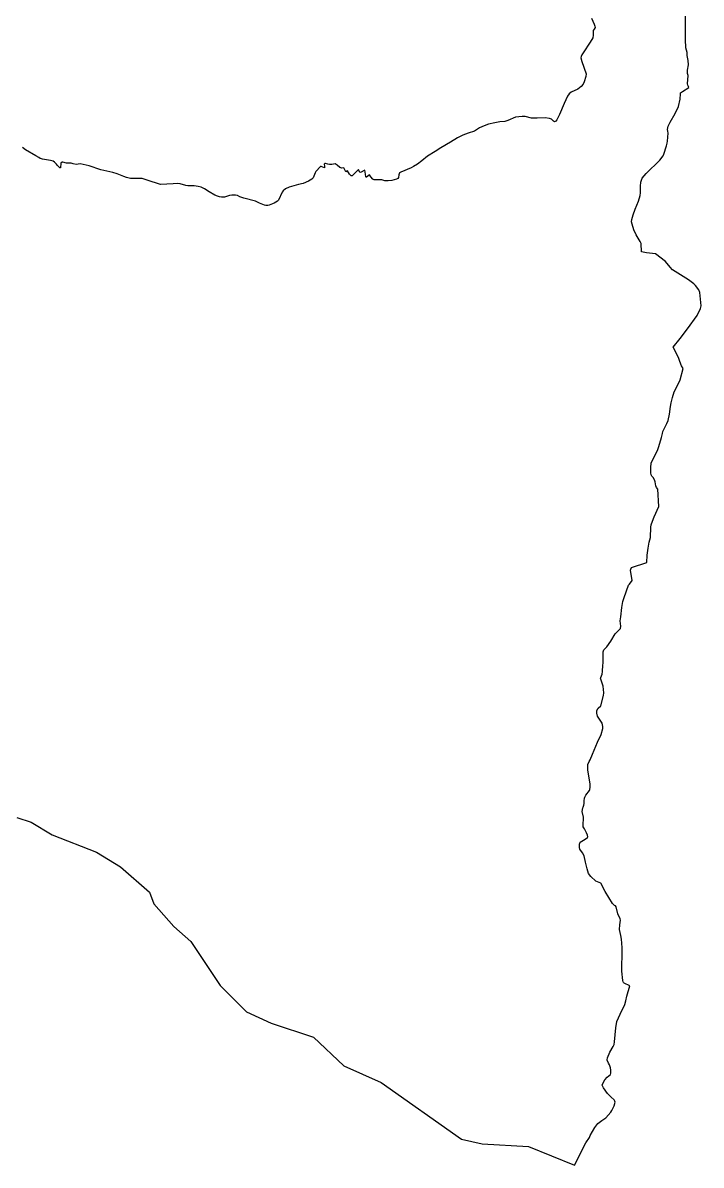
# Model space of a CAD drawing. Extents: x 1206804 to 1210977, y 6152742 to 6157901.
# Drawn here: x 1209181 to 1210977, y 6152742 to 6155768 of the extents above; entities that cross this region are included whole.
import ezdxf

# ---------------------------------------------------------------- set-up
doc = ezdxf.new("R2010")
doc.units = 0
doc.linetypes.add('CONTINU', pattern=[0])
doc.layers.add('1SECTION', color=7, linetype='CONTINU')

msp = doc.modelspace()

# ---------------------------------------------------------------- linework, layer by layer
at = {"layer": '1SECTION'}
for points in [[(1209164.89, 6153662.46), (1209202.81, 6153650.03), (1209258.18, 6153616.37), (1209375.61, 6153571.05), (1209439.07, 6153531.83), (1209515.88, 6153464.72), (1209527.35, 6153434.16), (1209580.35, 6153373.65), (1209625.63, 6153333.95), (1209703.54, 6153217.38), (1209773.48, 6153147.92), (1209838.46, 6153118.13), (1209951.07, 6153080.47), (1210031.32, 6153004.55), (1210129.99, 6152960.47), (1210342.91, 6152810.19), (1210397.85, 6152798.04), (1210520.33, 6152791.12), (1210642.16, 6152741.53), (1210647.03, 6152751.24), (1210659.1, 6152775.12), (1210672.39, 6152800.8), (1210682.01, 6152814.41), (1210683.75, 6152820.49), (1210696.24, 6152840.86), (1210704.24, 6152851.68), (1210714.48, 6152859.53), (1210725.25, 6152866.68), (1210738.04, 6152881.87), (1210740.6, 6152886.15), (1210746.84, 6152898.33), (1210749.48, 6152908.6), (1210748.97, 6152910.95), (1210747.03, 6152914.64), (1210739.47, 6152922.05), (1210732.11, 6152928.53), (1210729.71, 6152931.4), (1210719.19, 6152946.3), (1210715.03, 6152953.02), (1210717.12, 6152958.14), (1210722.72, 6152967.19), (1210728.68, 6152974.52), (1210737.08, 6152981.4), (1210738.05, 6152985.3), (1210738.42, 6152993.29), (1210737.77, 6152998.98), (1210734.66, 6153007.01), (1210732.05, 6153012.01), (1210728.95, 6153019.43), (1210728.86, 6153020.63), (1210729.62, 6153025.69), (1210735.83, 6153040.55), (1210744.77, 6153055.95), (1210746.79, 6153061.45), (1210747.98, 6153068.18), (1210751.49, 6153104.97), (1210754, 6153121.95), (1210762.7, 6153141.55), (1210775.46, 6153167.27), (1210778.28, 6153177.04), (1210780.8, 6153189.31), (1210788.61, 6153216.36), (1210773.82, 6153223.37), (1210772.18, 6153225.09), (1210771.24, 6153226.91), (1210770.22, 6153230.47), (1210767.49, 6153255.47), (1210767.38, 6153260.32), (1210768.48, 6153307.73), (1210768.32, 6153317.2), (1210767.46, 6153329.28), (1210766.79, 6153339.89), (1210764.37, 6153349.97), (1210761.44, 6153365.5), (1210762.24, 6153377.85), (1210764.01, 6153390.4), (1210763.17, 6153394.03), (1210757.03, 6153407.15), (1210752.19, 6153426.17), (1210750.3, 6153428.27), (1210747.71, 6153429.57), (1210742.74, 6153434.89), (1210723.01, 6153466.82), (1210711.77, 6153488.92), (1210702.86, 6153491.96), (1210698.2, 6153494.22), (1210685.22, 6153506.35), (1210679.07, 6153514.37), (1210675.15, 6153526.54), (1210671.49, 6153543.84), (1210667.2, 6153561.41), (1210662.94, 6153568.87), (1210656.03, 6153579.12), (1210655.27, 6153582.83), (1210655.05, 6153586.87), (1210655.54, 6153592.06), (1210657.09, 6153597.52), (1210669.89, 6153604.85), (1210676.62, 6153609.35), (1210677.6, 6153611.75), (1210676.73, 6153615.68), (1210674, 6153622.26), (1210668.2, 6153632.46), (1210665.39, 6153638.32), (1210665.02, 6153645.28), (1210666.04, 6153659.42), (1210665.64, 6153663.37), (1210662.04, 6153678.43), (1210663.72, 6153688), (1210665.06, 6153690.1), (1210666.95, 6153695.58), (1210667.83, 6153699.65), (1210667.22, 6153701.98), (1210667.28, 6153706.65), (1210668.35, 6153713.94), (1210668.95, 6153716.24), (1210671.83, 6153721.41), (1210675.45, 6153726.61), (1210678.25, 6153729.64), (1210681.75, 6153734.47), (1210682.44, 6153736.37), (1210683.58, 6153742.83), (1210683.2, 6153751.3), (1210676.94, 6153788.98), (1210676.96, 6153798.46), (1210677.62, 6153802.96), (1210677.62, 6153802.96), (1210680.91, 6153811.41), (1210683.25, 6153815.66), (1210689.62, 6153830.36), (1210703.26, 6153862.2), (1210712.81, 6153882.95), (1210717.15, 6153898.05), (1210717.46, 6153903.98), (1210715.37, 6153912.72), (1210703.16, 6153931.38), (1210701.01, 6153938.93), (1210700.85, 6153946.45), (1210704.53, 6153952.01), (1210711.4, 6153958.6), (1210719.15, 6153985.75), (1210720.06, 6153993.32), (1210717.7, 6154010.8), (1210710.98, 6154031.34), (1210711.8, 6154033.1), (1210714.87, 6154042.38), (1210715.76, 6154049.47), (1210717.42, 6154066.24), (1210718, 6154071.69), (1210717.57, 6154090.59), (1210717.54, 6154101.38), (1210719.97, 6154107.05), (1210727.77, 6154114.67), (1210738.15, 6154130.02), (1210750.04, 6154148.95), (1210754.74, 6154154.66), (1210763.46, 6154163.59), (1210764.97, 6154169.55), (1210763.09, 6154183.9), (1210764.94, 6154193.9), (1210767.46, 6154219.2), (1210770.11, 6154234.46), (1210773.23, 6154245.18), (1210785.32, 6154277.89), (1210787.37, 6154281.24), (1210795.03, 6154290.91), (1210790.32, 6154317.91), (1210790.87, 6154320.5), (1210792.77, 6154324.98), (1210833.31, 6154338.49), (1210834.75, 6154357.99), (1210836.91, 6154376), (1210839.79, 6154392.31), (1210843.04, 6154404.05), (1210843.76, 6154431.99), (1210845.19, 6154438.33), (1210848.88, 6154447.98), (1210853.33, 6154458.97), (1210865.51, 6154486.31), (1210863.17, 6154532.71), (1210859.55, 6154536.73), (1210857.14, 6154541.35), (1210855.72, 6154551.7), (1210853.83, 6154557.25), (1210850.04, 6154563.58), (1210846.88, 6154567.32), (1210845.16, 6154570.71), (1210843.81, 6154576.01), (1210843.83, 6154589.41), (1210844.79, 6154601.98), (1210861.44, 6154635.23), (1210865.37, 6154645.49), (1210872.27, 6154669.05), (1210874.94, 6154680.07), (1210876.32, 6154685.19), (1210880.87, 6154695.53), (1210886.61, 6154706.9), (1210890.43, 6154714.84), (1210893.73, 6154731.31), (1210896.03, 6154751.3), (1210897.63, 6154761.04), (1210901.56, 6154775.75), (1210906.17, 6154790.02), (1210910.04, 6154798.49), (1210922.03, 6154822.47), (1210929.39, 6154852.46), (1210925.43, 6154859.65), (1210920.97, 6154870.64), (1210917.81, 6154881.44), (1210903, 6154908.48), (1210922, 6154931.49), (1210941.32, 6154957.31), (1210966.76, 6154992.88), (1210975.51, 6155011.43), (1210977.46, 6155018.26), (1210974.34, 6155053.56), (1210971.15, 6155060.28), (1210962.18, 6155071.69), (1210958.02, 6155076.12), (1210943.69, 6155087.33), (1210901.62, 6155113.81), (1210895.01, 6155120.92), (1210883.43, 6155135.99), (1210856.74, 6155155.87), (1210833.09, 6155158.67), (1210819.57, 6155161.73), (1210818.19, 6155183.58), (1210815.79, 6155188.78), (1210805.18, 6155206.48), (1210798.85, 6155219.89), (1210794.57, 6155234.25), (1210793.31, 6155240.6), (1210794.03, 6155247.4), (1210797.25, 6155259.73), (1210802.5, 6155274.54), (1210811.15, 6155295.87), (1210815.86, 6155310.64), (1210816.55, 6155317.73), (1210816.65, 6155334.86), (1210817.79, 6155346.15), (1210819.12, 6155351.08), (1210821.56, 6155356.32), (1210826.09, 6155362.46), (1210832.01, 6155369.09), (1210867.8, 6155404.29), (1210876.62, 6155415.99), (1210878.84, 6155420.35), (1210885.25, 6155441.85), (1210887.79, 6155449.12), (1210888.71, 6155454.28), (1210889.74, 6155475.76), (1210889.59, 6155480.91), (1210887.98, 6155485.31), (1210890.52, 6155494), (1210895.53, 6155504.47), (1210908.75, 6155528.2), (1210917.1, 6155546.45), (1210921.68, 6155566.1), (1210922.85, 6155579.75), (1210923.18, 6155582.24), (1210928.13, 6155586.14), (1210944.65, 6155596.34), (1210944.21, 6155599.61), (1210941.94, 6155602.64), (1210941.55, 6155606.23), (1210942.81, 6155628.5), (1210941.74, 6155633.71), (1210941.74, 6155642.34), (1210943.86, 6155656.69), (1210942.77, 6155668.19), (1210940.42, 6155681.84), (1210940.4, 6155688.99), (1210936.76, 6155701.53), (1210935.66, 6155723.51), (1210935.81, 6155761.89), (1210934.77, 6155836.58)], [(1210687.14, 6155780.1), (1210693.88, 6155764.85), (1210696.11, 6155759.19), (1210696.9, 6155755.35), (1210693.87, 6155751.48), (1210691.23, 6155747.27), (1210691.63, 6155735.03), (1210690.41, 6155728.54), (1210683.92, 6155716.93), (1210664.71, 6155688.56), (1210661.14, 6155683.15), (1210659.85, 6155679.05), (1210659.19, 6155675.39), (1210661.45, 6155665.16), (1210672.94, 6155632.87), (1210672.16, 6155625.52), (1210668, 6155611.82), (1210664.93, 6155605.7), (1210659.29, 6155599.05), (1210650.48, 6155592.56), (1210633.24, 6155583.91), (1210627.88, 6155580.35), (1210623.58, 6155573.8), (1210614.87, 6155554.42), (1210602.13, 6155524.82), (1210595.18, 6155510.92), (1210592.81, 6155507.19), (1210588.8, 6155505.85), (1210586.49, 6155507.3), (1210580.72, 6155513.17), (1210575.51, 6155514.51), (1210564.22, 6155515.91), (1210542.94, 6155515.46), (1210528.39, 6155515.84), (1210511.01, 6155519.78), (1210503.11, 6155519.92), (1210485.9, 6155517.94), (1210465.18, 6155509.58), (1210457.4, 6155507.01), (1210444.08, 6155505.68), (1210431.22, 6155503.18), (1210414.61, 6155499.17), (1210402.48, 6155495.48), (1210390.76, 6155489.99), (1210376.88, 6155481.41), (1210360.33, 6155475.44), (1210346.25, 6155470.15), (1210332.33, 6155463.66), (1210313.78, 6155452.18), (1210287.57, 6155437.1), (1210272.54, 6155427.5), (1210252.8, 6155414.8), (1210237.78, 6155402.57), (1210226.04, 6155393.57), (1210215.79, 6155387.26), (1210209.22, 6155383.83), (1210181.92, 6155372.56), (1210178.34, 6155370.67), (1210176.7, 6155365.05), (1210175.72, 6155358.22), (1210173.98, 6155355.31), (1210170.56, 6155353.63), (1210158.12, 6155350.73), (1210148.51, 6155349.4), (1210143.81, 6155349.32), (1210139.43, 6155349.63), (1210131.43, 6155351.97), (1210118.02, 6155351.92), (1210111.28, 6155352.21), (1210108.01, 6155354.03), (1210102.33, 6155359.94), (1210098.77, 6155364.92), (1210091.28, 6155359.28), (1210089.95, 6155358.99), (1210089.14, 6155359.79), (1210088.14, 6155366.81), (1210087, 6155377.39), (1210075.22, 6155371.36), (1210073.44, 6155372.07), (1210070.26, 6155378.84), (1210069.15, 6155378.89), (1210054.97, 6155364.17), (1210052.76, 6155362.46), (1210050.58, 6155362.5), (1210046.18, 6155366.67), (1210040.7, 6155375.65), (1210036.03, 6155373.58), (1210030.95, 6155384.24), (1210025.33, 6155382.61), (1210020.64, 6155385.09), (1210013.5, 6155391.26), (1210008.05, 6155394.68), (1209999.17, 6155392.89), (1209992.77, 6155392.92), (1209988.94, 6155393.71), (1209982.83, 6155395.56), (1209980.82, 6155395.21), (1209979.23, 6155393.28), (1209980, 6155387.92), (1209979.4, 6155384.22), (1209971.16, 6155387.59), (1209969.22, 6155387.62), (1209957.05, 6155373.82), (1209954.99, 6155371.02), (1209949.63, 6155357.74), (1209946.11, 6155354), (1209937.75, 6155348.17), (1209923.26, 6155342.77), (1209910.53, 6155339.35), (1209886.61, 6155332.73), (1209876.6, 6155328.34), (1209870.06, 6155323.23), (1209867.39, 6155319.48), (1209858.21, 6155298.17), (1209855, 6155295.42), (1209846.35, 6155290.55), (1209833.17, 6155285.02), (1209830.11, 6155284.19), (1209826.97, 6155284.1), (1209824.32, 6155284.48), (1209821.18, 6155285.14), (1209816.3, 6155286.9), (1209807.87, 6155290.42), (1209797.47, 6155295.13), (1209766.33, 6155303.39), (1209755.45, 6155306.9), (1209749.06, 6155310.65), (1209743.87, 6155311.15), (1209734.57, 6155311.47), (1209728.38, 6155310.32), (1209715.19, 6155306.33), (1209706.66, 6155305.96), (1209701.97, 6155306.69), (1209695.98, 6155308.68), (1209688.98, 6155311.7), (1209674.33, 6155319.89), (1209662.38, 6155327.93), (1209658.14, 6155330.4), (1209653.06, 6155332.46), (1209645.1, 6155334.51), (1209634.69, 6155335.96), (1209623.95, 6155336.08), (1209617.74, 6155336.39), (1209612.63, 6155336.92), (1209597.44, 6155341.03), (1209590.89, 6155341.97), (1209579.16, 6155341.22), (1209545.8, 6155339.66), (1209539.76, 6155341.18), (1209515.62, 6155349.47), (1209502.12, 6155354.13), (1209497.17, 6155355.35), (1209475.96, 6155355.18), (1209465.88, 6155355.98), (1209455.5, 6155358.33), (1209447.93, 6155360.45), (1209430.47, 6155367.6), (1209419.28, 6155371.37), (1209403.59, 6155374.75), (1209387.71, 6155378.73), (1209356.25, 6155388.81), (1209340.95, 6155392.45), (1209333, 6155394.85), (1209321.67, 6155392.98), (1209313.73, 6155394.8), (1209308.54, 6155395.99), (1209296.19, 6155396.05), (1209286.9, 6155398.89), (1209284.82, 6155398.96), (1209281.59, 6155396.53), (1209280.58, 6155383.97), (1209278.38, 6155384.12), (1209272.95, 6155389.65), (1209270.3, 6155393.26), (1209264.5, 6155399.13), (1209261.11, 6155401.17), (1209253.64, 6155403.28), (1209233.1, 6155407.05), (1209230.5, 6155407.61), (1209226.5, 6155408.95), (1209223.27, 6155411.43), (1209214.96, 6155415.45), (1209187.99, 6155431.19), (1209179.45, 6155437.87)]]:
    msp.add_lwpolyline(points, dxfattribs=at)

doc.saveas('drawing.dxf')
